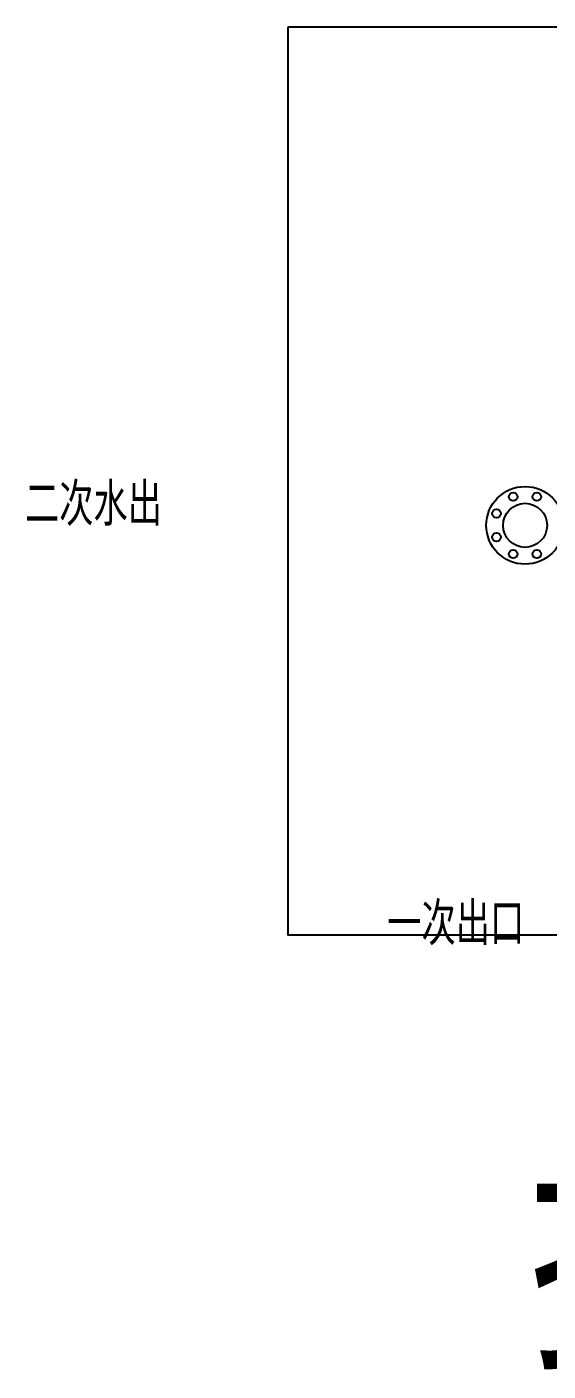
# Model space of a CAD drawing. Header units: millimetres. Extents: x -68052 to -33486, y 712065 to 715598.
# Drawn here: x -53166 to -52481, y 713105 to 714871 of the extents above; entities that cross this region are included whole.
import ezdxf

# ---------------------------------------------------------------- set-up
doc = ezdxf.new("R2010")
doc.units = ezdxf.units.MM
doc.header["$LTSCALE"] = 1000
doc.layers.add('！冷热源机房设备', color=4, linetype='CONTINUOUS')
doc.layers.add('！！！风系统-空调风管', color=4, linetype='CONTINUOUS')
doc.styles.add('Dfshz-1', font='', dxfattribs={"width": 0.67, "height": 200})
doc.styles.add('样式 1', font='cai_romans.shx', dxfattribs={"width": 0.8, "height": 600, "bigfont": 'hztxt.shx'})
doc.styles.get('Dfshz-1').set_extended_font_data('SimSun')

# ---------------------------------------------------------------- blocks, each defined once
blk = doc.blocks.new('换热机组')
at = {"layer": '！冷热源机房设备', "color": 4}
blk.add_lwpolyline([(-1438, -2612.7), (-1438, 1676.3), (1744.3, 1676.3), (1744.3, -2612.7)], close=True, dxfattribs=at)
at = {"layer": '！！！风系统-空调风管', "color": 4}
for centre, radius in [((308.6, -1781.9), 136), ((208.2, -1740.4), 14.9), ((308.6, -1781.9), 77.2), ((409, -1740.4), 14.9), ((208.2, -1823.5), 14.9), ((409, -1823.5), 14.9), ((267, -1882.3), 14.9), ((350.2, -1882.3), 14.9)]:
    blk.add_circle(centre, radius, dxfattribs=at)
at = {"layer": '！！！风系统-空调风管', "color": 4, "style": '样式 1', "width": 0.8}
for s, p in [('一次出口', (1779.7, -2265)), ('二次水出', (309.9, -3534.8))]:
    blk.add_text(s, height=150, rotation=90, dxfattribs=at).set_placement(p)

msp = doc.modelspace()

# ---------------------------------------------------------------- block references
at = {"layer": '！冷热源机房设备', "color": 4, "xscale": 0.375, "yscale": 0.375, "zscale": 0.375, "rotation": 270}
msp.add_blockref('换热机组', (-51842.9, 714331.9), dxfattribs=at)

# ---------------------------------------------------------------- texts
at = {"layer": '！冷热源机房设备', "color": 4, "ltscale": 500, "style": 'Dfshz-1', "width": 0.7}
msp.add_text('换热站', height=250, dxfattribs=at).set_placement((-52506.7, 713133.5))

doc.saveas('drawing.dxf')
